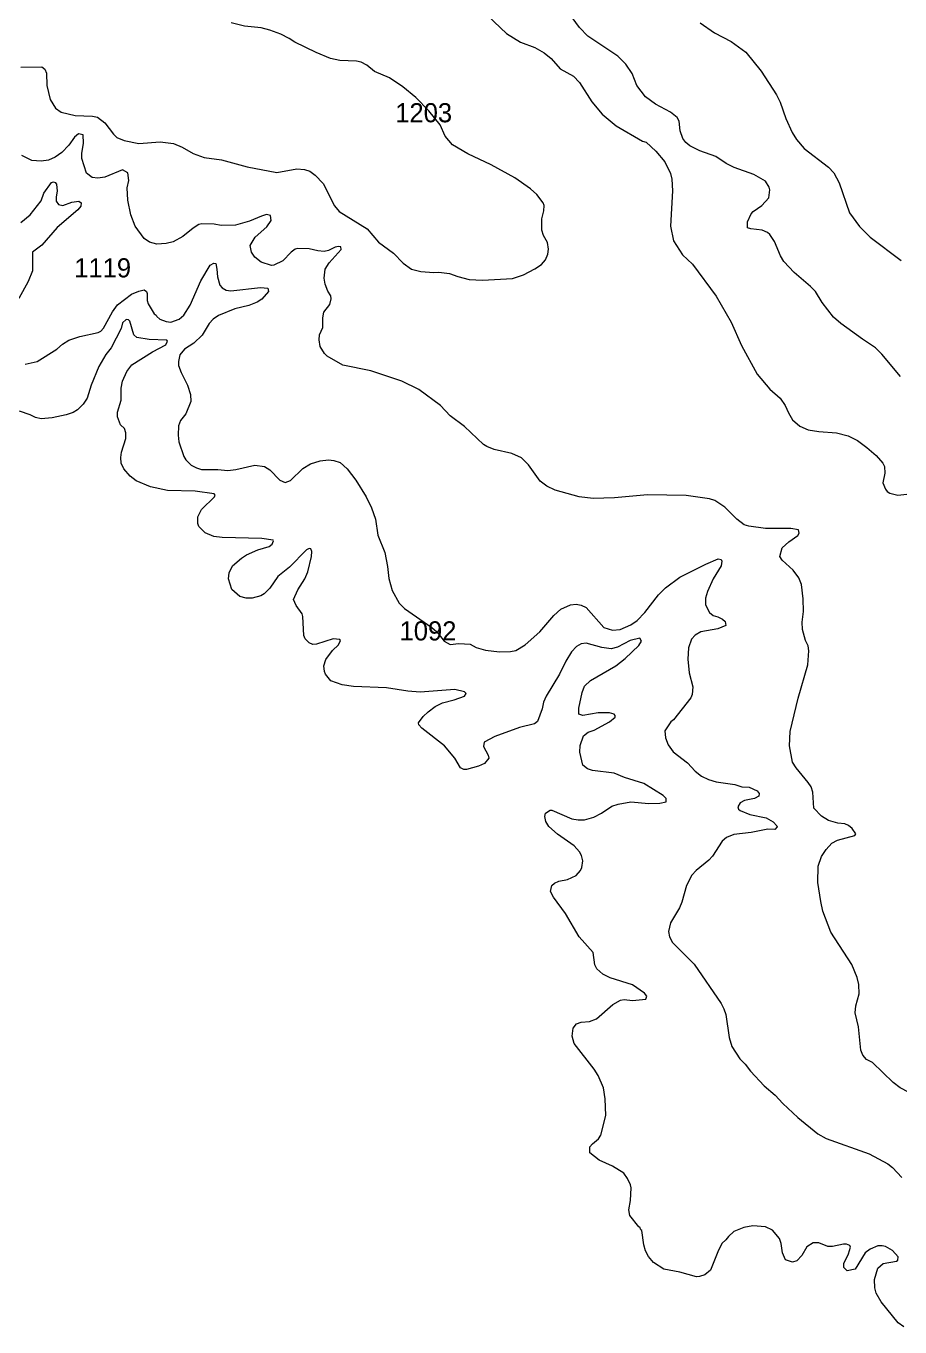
# Model space of a CAD drawing. Header units: kilometres. Extents: x 178.1 to 232.4, y 8228.7 to 8284.8.
# Drawn here: x 194.44 to 201.76, y 8252.32 to 8263.2 of the extents above; entities that cross this region are included whole.
import ezdxf

# ---------------------------------------------------------------- set-up
doc = ezdxf.new("R2010")
doc.units = ezdxf.units.KM
doc.layers.add('2', color=7, linetype='Continuous')
doc.layers.add('21', color=7, linetype='Continuous')
doc.styles.add('dgn002', font='dgn002.shx')

msp = doc.modelspace()

# ---------------------------------------------------------------- linework, layer by layer
at = {"layer": '2', "color": 3, "linetype": 'Continuous', "lineweight": 0, "flags": 128}
for points in [[(197.7097, 8263.8901), (197.7447, 8263.8659), (197.9094, 8263.6734), (197.9897, 8263.5896), (198.4634, 8263.1374)], [(197.0244, 8261.6961), (197.0646, 8261.6491), (197.2986, 8261.5038), (197.3919, 8261.391), (197.5176, 8261.2983), (197.6005, 8261.2155), (197.6693, 8261.1656), (197.7484, 8261.1462), (197.8548, 8261.1381), (197.899, 8261.1413), (197.9872, 8261.1297), (198.057, 8261.1034), (198.151, 8261.0802), (198.2644, 8261.0723), (198.5157, 8261.0869), (198.6074, 8261.119), (198.701, 8261.1673), (198.7563, 8261.2045), (198.7913, 8261.2444), (198.8098, 8261.2898), (198.8167, 8261.3321), (198.8073, 8261.3885), (198.7727, 8261.4485), (198.7606, 8261.4911), (198.7592, 8261.5867), (198.7776, 8261.6547), (198.7787, 8261.6968), (198.7703, 8261.7196), (198.7185, 8261.7894), (198.6659, 8261.8387), (198.5343, 8261.931), (198.3365, 8262.039), (198.14, 8262.13), (198.0131, 8262.2055), (197.9511, 8262.2788), (197.9089, 8262.3722), (197.8143, 8262.4894), (197.7068, 8262.6018), (197.5954, 8262.6917), (197.4845, 8262.7663), (197.3605, 8262.8194), (197.2942, 8262.8729), (197.2479, 8262.8971), (197.2077, 8262.9057), (197.0702, 8262.9107), (196.9904, 8262.9287), (196.8706, 8262.9786), (196.6932, 8263.0649), (196.6463, 8263.0963), (196.5756, 8263.131), (196.4835, 8263.1657), (196.4111, 8263.1844), (196.2716, 8263.198), (196.1598, 8263.2255)], [(201.7615, 8260.2674), (201.6051, 8260.455), (201.5524, 8260.5076), (201.4433, 8260.5789), (201.2611, 8260.7118), (201.2003, 8260.7644), (201.1052, 8260.8857), (201.0493, 8260.9795), (201.0087, 8261.0217), (200.871, 8261.1365), (200.7839, 8261.2297), (200.7568, 8261.2758), (200.706, 8261.3971), (200.6684, 8261.4557), (200.6473, 8261.4729), (200.6035, 8261.4911), (200.5097, 8261.5034), (200.4808, 8261.5126), (200.4812, 8261.5628), (200.511, 8261.6275), (200.5275, 8261.6471), (200.5993, 8261.6994), (200.6603, 8261.7628), (200.668, 8261.8302), (200.663, 8261.8519), (200.631, 8261.9029), (200.5328, 8261.9563), (200.3702, 8262.0155), (200.3022, 8262.0496), (200.2146, 8262.1081), (200.0816, 8262.1553), (199.9987, 8262.1981), (199.9658, 8262.2262), (199.9392, 8262.2598), (199.9166, 8262.3242), (199.9097, 8262.4047), (199.8919, 8262.4332), (199.8373, 8262.4779), (199.7123, 8262.547), (199.6286, 8262.6075), (199.5547, 8262.7029), (199.5143, 8262.8028), (199.4636, 8262.8812), (199.3945, 8262.947), (199.1455, 8263.1137), (199.0748, 8263.1879), (198.9917, 8263.302)], [(200.0843, 8263.2269), (200.2055, 8263.1416), (200.3449, 8263.0701), (200.466, 8262.9814), (200.5957, 8262.8225), (200.7228, 8262.6244)], [(198.4634, 8263.1374), (198.5824, 8263.0659), (198.701, 8263.0196)], [(198.701, 8263.0196), (198.78, 8262.9753), (198.8386, 8262.9284), (198.912, 8262.8428), (199.0252, 8262.7815), (199.0756, 8262.7258), (199.1786, 8262.5658), (199.2646, 8262.4615), (199.3814, 8262.366), (199.6023, 8262.2351), (199.6329, 8262.2275), (199.7143, 8262.1514), (199.7891, 8262.0637), (199.8359, 8261.9654), (199.8489, 8261.9185), (199.8536, 8261.8197), (199.8375, 8261.5243), (199.8627, 8261.4016), (199.9361, 8261.2846), (200.0219, 8261.2061), (200.2191, 8260.9405), (200.3439, 8260.7223), (200.4304, 8260.5263), (200.5616, 8260.2872), (200.6681, 8260.1626), (200.7545, 8260.0873), (200.7966, 8260.0247), (200.8236, 8259.9639), (200.8584, 8259.9063), (200.9197, 8259.8531), (200.9889, 8259.8215), (201.0779, 8259.8069), (201.2246, 8259.7964), (201.3227, 8259.77), (201.4004, 8259.7327), (201.48, 8259.6748), (201.5579, 8259.6067), (201.6145, 8259.542), (201.6265, 8259.5143), (201.6296, 8259.4582), (201.6135, 8259.3787), (201.6348, 8259.3259), (201.6508, 8259.3051), (201.6716, 8259.2911), (201.7394, 8259.2749), (201.8382, 8259.2862)], [(194.4008, 8262.8565), (194.577, 8262.8593), (194.601, 8262.8398), (194.6145, 8262.8054), (194.6183, 8262.7029), (194.6445, 8262.5843), (194.6901, 8262.5114), (194.7387, 8262.4777), (194.8551, 8262.4516), (195.0007, 8262.4467), (195.0415, 8262.438), (195.1034, 8262.389), (195.1754, 8262.2941), (195.2026, 8262.2684), (195.2636, 8262.2419), (195.3865, 8262.2179), (195.565, 8262.2309), (195.677, 8262.2168), (195.7493, 8262.1862), (195.8422, 8262.1333), (195.933, 8262.101), (196.0785, 8262.0793), (196.2928, 8262.0209), (196.5423, 8261.9743)], [(200.7228, 8262.6244), (200.7529, 8262.5638), (200.8019, 8262.427), (200.8539, 8262.3098), (200.8899, 8262.2505)], [(196.9816, 8261.2187), (197.0799, 8261.3302), (197.0779, 8261.352), (197.0588, 8261.3552), (197.0307, 8261.3491), (196.9759, 8261.3206), (196.9378, 8261.3143), (196.8866, 8261.3176), (196.812, 8261.3355), (196.7194, 8261.3387), (196.6971, 8261.3324), (196.6617, 8261.3085), (196.5914, 8261.2353), (196.5171, 8261.1981), (196.499, 8261.1961), (196.4113, 8261.2235), (196.3583, 8261.266), (196.3312, 8261.3083), (196.32, 8261.363), (196.361, 8261.4324), (196.4587, 8261.5206), (196.4956, 8261.573), (196.4889, 8261.615), (196.4546, 8261.6218), (196.4136, 8261.6103), (196.3143, 8261.5676), (196.1957, 8261.5332), (196.0779, 8261.53), (196.0179, 8261.5429), (195.9149, 8261.545), (195.8903, 8261.5379), (195.8421, 8261.5075), (195.7566, 8261.4382), (195.6762, 8261.3934), (195.6156, 8261.3799), (195.5387, 8261.3751), (195.477, 8261.391), (195.432, 8261.4233), (195.3583, 8261.5256), (195.3201, 8261.6202), (195.2944, 8261.7428), (195.291, 8261.8464), (195.3043, 8261.907), (195.2966, 8261.9715), (195.2523, 8261.9953), (195.1041, 8261.9365), (195.0457, 8261.9266), (194.9962, 8261.9335), (194.9491, 8261.9696), (194.9109, 8262.0918), (194.911, 8262.134), (194.9256, 8262.2202), (194.9226, 8262.2883), (194.8819, 8262.2977), (194.8498, 8262.2697), (194.8027, 8262.2029), (194.7427, 8262.1421), (194.688, 8262.1039), (194.6308, 8262.0786), (194.5701, 8262.0681), (194.4919, 8262.0746), (194.4094, 8262.1154)], [(200.8899, 8262.2505), (200.9555, 8262.1764), (201.1596, 8262.0196)], [(196.5423, 8261.9743), (196.7106, 8262.0055), (196.7725, 8262.0005), (196.8179, 8261.9844), (196.8635, 8261.9523)], [(201.1596, 8262.0196), (201.2039, 8261.972), (201.2473, 8261.8886), (201.3346, 8261.6382), (201.4184, 8261.5238), (201.5079, 8261.4327), (201.7659, 8261.2373)], [(194.401, 8261.557), (194.4795, 8261.6187), (194.5697, 8261.7367), (194.5936, 8261.802), (194.6571, 8261.8914), (194.6722, 8261.8965), (194.6888, 8261.8915), (194.6985, 8261.8763), (194.7035, 8261.8172), (194.6957, 8261.772), (194.6969, 8261.7343), (194.7157, 8261.7058), (194.7517, 8261.6981), (194.8265, 8261.726), (194.8861, 8261.7338), (194.906, 8261.7211), (194.9022, 8261.6914), (194.8761, 8261.6613), (194.7041, 8261.514), (194.5769, 8261.3654), (194.4975, 8261.3077), (194.4987, 8261.1516), (194.4603, 8261.0616), (194.3835, 8260.9212)], [(196.8635, 8261.9523), (196.93, 8261.881), (197.0244, 8261.6961)], [(194.4363, 8260.3696), (194.5366, 8260.3939), (194.7006, 8260.4969), (194.7501, 8260.5393), (194.8007, 8260.5702), (194.8934, 8260.6033), (195.0473, 8260.6367), (195.0696, 8260.648), (195.0933, 8260.671), (195.1664, 8260.8078), (195.2083, 8260.866), (195.3274, 8260.9553), (195.3872, 8260.9818), (195.4326, 8260.9915), (195.4517, 8260.9774), (195.4572, 8260.9616), (195.4573, 8260.9034), (195.4657, 8260.876), (195.515, 8260.7913), (195.5323, 8260.7811), (195.5372, 8260.7687), (195.5638, 8260.7465), (195.6164, 8260.7267), (195.6558, 8260.7217), (195.7256, 8260.7479), (195.763, 8260.782), (195.8166, 8260.8635), (195.9064, 8261.0667), (195.9853, 8261.1983), (196.0149, 8261.2151), (196.0321, 8261.2117), (196.0416, 8261.1653), (196.0447, 8261.1017), (196.0645, 8261.0319), (196.0852, 8261.0094), (196.1183, 8260.99), (196.1576, 8260.9852), (196.4061, 8261.0128), (196.4674, 8261.006), (196.4715, 8260.9786)], [(196.9379, 8261.0892), (196.947, 8261.1655), (196.9816, 8261.2187)], [(196.998, 8260.9175), (196.9944, 8260.9421), (196.9704, 8260.9811), (196.947, 8261.0409), (196.9379, 8261.0892)], [(196.4715, 8260.9786), (196.4157, 8260.9148), (196.3774, 8260.8896), (196.309, 8260.8603), (196.1917, 8260.8346)], [(201.7001, 8254.3603), (201.5261, 8254.5293), (201.4769, 8254.5541), (201.446, 8254.5908), (201.4302, 8254.6305), (201.409, 8254.8264), (201.3813, 8254.9428), (201.386, 8255.0028), (201.414, 8255.1022), (201.411, 8255.1805), (201.3995, 8255.2399), (201.3524, 8255.3472), (201.1775, 8255.6184), (201.1124, 8255.7934), (201.0932, 8255.8758), (201.07, 8256.0353), (201.0719, 8256.1721), (201.1001, 8256.2517), (201.1383, 8256.3092), (201.1877, 8256.3633), (201.2345, 8256.3882), (201.38, 8256.4288), (201.3862, 8256.4414), (201.3565, 8256.4848), (201.3256, 8256.5103), (201.295, 8256.5244), (201.2371, 8256.5308), (201.1574, 8256.5541), (201.0987, 8256.5882), (201.0361, 8256.6575), (201.0274, 8256.7895), (201.0122, 8256.8344), (200.9894, 8256.8713), (200.8866, 8256.9929), (200.8569, 8257.0399), (200.8316, 8257.178), (200.8365, 8257.298), (200.9056, 8257.5778), (200.9861, 8257.8544), (200.9944, 8257.9721), (200.989, 8258.0138), (200.966, 8258.0599), (200.94, 8258.1521), (200.9386, 8258.2131), (200.9482, 8258.3005), (200.9467, 8258.4081), (200.9314, 8258.5273), (200.9107, 8258.5845), (200.8616, 8258.6471), (200.77, 8258.7305), (200.7526, 8258.7604), (200.772, 8258.8345), (200.8277, 8258.8858), (200.9028, 8258.9364), (200.9119, 8258.9579), (200.9068, 8258.9848), (200.842, 8258.9949), (200.6314, 8258.995), (200.4925, 8259.0166), (200.4537, 8259.0279), (200.3909, 8259.0745), (200.2911, 8259.1748), (200.2066, 8259.2299), (200.1632, 8259.245), (199.9664, 8259.2714), (199.6429, 8259.2765), (199.368, 8259.2535), (199.1882, 8259.247), (199.0726, 8259.2596), (198.8721, 8259.3162), (198.8005, 8259.3509), (198.7469, 8259.3911), (198.6494, 8259.5294), (198.5896, 8259.5875), (198.5074, 8259.6242), (198.3619, 8259.6569), (198.2982, 8259.6808), (198.2713, 8259.6976), (198.1118, 8259.8481), (197.994, 8259.9397), (197.9115, 8260.0253), (197.7304, 8260.1586), (197.5896, 8260.2275), (197.3302, 8260.3148), (197.0958, 8260.3627), (196.9624, 8260.4365), (196.9399, 8260.4589), (196.9055, 8260.5189), (196.8961, 8260.5745), (196.9007, 8260.6149), (196.9276, 8260.6778), (196.9274, 8260.7585), (196.9367, 8260.8056), (196.9864, 8260.8687), (196.998, 8260.9175)], [(196.1917, 8260.8346), (196.0548, 8260.7776), (196.0088, 8260.7479)], [(196.844, 8258.0267), (196.8115, 8258.039), (196.7802, 8258.0736), (196.7692, 8258.1011), (196.7609, 8258.2585), (196.7547, 8258.2808), (196.705, 8258.3515), (196.682, 8258.4019), (196.7182, 8258.4831), (196.7754, 8258.5746), (196.8019, 8258.6329), (196.8337, 8258.7623), (196.8352, 8258.8049), (196.8276, 8258.827), (196.8122, 8258.8299), (196.7901, 8258.8166), (196.6479, 8258.6713), (196.5507, 8258.5937), (196.4826, 8258.4963), (196.436, 8258.4486), (196.4081, 8258.4317), (196.3364, 8258.4122), (196.2868, 8258.4137), (196.2323, 8258.4274), (196.1654, 8258.4849), (196.1389, 8258.5745), (196.1421, 8258.6238), (196.1701, 8258.6848), (196.2463, 8258.7484), (196.2885, 8258.7744), (196.3832, 8258.8165), (196.4775, 8258.8461), (196.5024, 8258.8636), (196.5152, 8258.8924), (196.511, 8258.899), (196.4176, 8258.911), (196.0838, 8258.9193), (196.0147, 8258.9294), (195.9423, 8258.9591), (195.8906, 8259.0116), (195.882, 8259.0391), (195.8802, 8259.0924), (195.9122, 8259.1549), (196.0214, 8259.2595), (196.0265, 8259.2744), (196.0184, 8259.286), (195.858, 8259.3077), (195.6262, 8259.3144), (195.486, 8259.3447), (195.3653, 8259.3951), (195.3155, 8259.433), (195.263, 8259.4948), (195.24, 8259.5437), (195.2368, 8259.5892), (195.2434, 8259.6353), (195.2777, 8259.7499), (195.278, 8259.7951), (195.2676, 8259.8325), (195.2355, 8259.8627), (195.2088, 8259.929), (195.2089, 8259.9687), (195.2397, 8260.0706), (195.2397, 8260.171), (195.25, 8260.2278), (195.286, 8260.3093), (195.3302, 8260.3655), (195.5022, 8260.4742), (195.6145, 8260.5326), (195.6282, 8260.5636), (195.6211, 8260.5726), (195.4747, 8260.5785), (195.3704, 8260.595), (195.3453, 8260.6155), (195.3114, 8260.7301), (195.3017, 8260.7429), (195.2807, 8260.7439), (195.252, 8260.7169), (195.2398, 8260.668), (195.1565, 8260.5083), (195.1118, 8260.4526), (195.0532, 8260.351), (194.9897, 8260.1956), (194.9555, 8260.087), (194.9217, 8260.035), (194.8752, 8259.9896), (194.8385, 8259.9662), (194.78, 8259.947), (194.6616, 8259.9217), (194.5701, 8259.9135), (194.5234, 8259.9252), (194.4772, 8259.9482), (194.3883, 8259.9771)], [(196.0088, 8260.7479), (195.9767, 8260.7113), (195.9177, 8260.6127), (195.848, 8260.5473), (195.7698, 8260.496), (195.7306, 8260.4484), (195.7192, 8260.3939), (195.7192, 8260.3585), (195.7414, 8260.3016), (195.7961, 8260.1956), (195.8192, 8260.1166), (195.8226, 8260.0575), (195.7797, 8259.9562), (195.7356, 8259.8986), (195.7207, 8259.8551), (195.7158, 8259.7754), (195.7222, 8259.7223), (195.7655, 8259.5981), (195.7816, 8259.5707), (195.8249, 8259.5252), (195.8698, 8259.5025), (195.9125, 8259.4907), (196.0475, 8259.4903), (196.132, 8259.4806), (196.2002, 8259.4895), (196.3577, 8259.5265), (196.4405, 8259.5133), (196.4828, 8259.4854), (196.5668, 8259.4016), (196.6116, 8259.3819), (196.6559, 8259.3973), (196.7595, 8259.4966), (196.8239, 8259.5358), (196.9041, 8259.5628), (196.974, 8259.5709), (197.0193, 8259.5643), (197.0724, 8259.5473), (197.1313, 8259.4953), (197.2044, 8259.3996), (197.289, 8259.2607), (197.3337, 8259.1678), (197.3668, 8259.0749), (197.3886, 8258.9411), (197.4458, 8258.7944), (197.4685, 8258.678), (197.4786, 8258.5786), (197.5077, 8258.4776), (197.5656, 8258.3718), (197.6108, 8258.3265), (197.8391, 8258.1686), (197.8823, 8258.1303), (197.9435, 8258.0527), (197.9915, 8258.0264), (198.0662, 8258.0337), (198.1613, 8258.0276), (198.2116, 8258.0014), (198.2877, 8257.9768), (198.4046, 8257.9631), (198.4982, 8257.9679), (198.5435, 8257.9762), (198.6203, 8258.0218), (198.7422, 8258.1319), (198.8609, 8258.2685), (198.9189, 8258.3216), (198.9997, 8258.3575), (199.0465, 8258.3643), (199.0887, 8258.3552), (199.13, 8258.3344), (199.2784, 8258.1671), (199.3508, 8258.1441), (199.416, 8258.15), (199.5054, 8258.1888), (199.5573, 8258.2274), (199.6216, 8258.2922), (199.7358, 8258.4408), (199.7934, 8258.5), (199.9157, 8258.5881), (200.1329, 8258.6984), (200.2366, 8258.7417), (200.2617, 8258.7378), (200.267, 8258.722), (200.2617, 8258.6846), (200.1932, 8258.5759), (200.1449, 8258.4693), (200.129, 8258.4129), (200.1295, 8258.3583), (200.1614, 8258.2944), (200.1942, 8258.2681), (200.2323, 8258.2574), (200.2723, 8258.2373), (200.2947, 8258.2174), (200.2997, 8258.1843), (200.2315, 8258.1562), (200.0908, 8258.1308), (200.0442, 8258.1041)], [(200.0442, 8258.1041), (200.0119, 8258.0694), (199.9873, 8257.9965), (199.9806, 8257.9038), (199.9921, 8257.7886)], [(197.0145, 8258.0716), (196.8752, 8258.0273), (196.844, 8258.0267)], [(198.7907, 8256.6131), (198.8293, 8256.6391), (198.844, 8256.6395), (199.0104, 8256.5658), (199.0637, 8256.5573), (199.117, 8256.559), (199.1945, 8256.5796), (199.2598, 8256.614), (199.3463, 8256.6737), (199.3997, 8256.6906), (199.5048, 8256.7087), (199.6553, 8256.6955), (199.7458, 8256.6969), (199.8011, 8256.7082), (199.8003, 8256.7378), (199.7752, 8256.7609), (199.6143, 8256.862), (199.4528, 8256.9142), (199.3658, 8256.9492), (199.183, 8256.972), (199.1425, 8256.9863), (199.1033, 8257.0171), (199.0787, 8257.1253), (199.0818, 8257.1794), (199.1077, 8257.2609), (199.1471, 8257.2908), (199.1969, 8257.3085), (199.3266, 8257.3794), (199.3747, 8257.4179), (199.3744, 8257.4327), (199.3639, 8257.4421), (199.3273, 8257.454), (199.2323, 8257.4528), (199.1026, 8257.4314), (199.0705, 8257.4439), (199.069, 8257.4937), (199.0981, 8257.6232), (199.1178, 8257.6758), (199.1658, 8257.7242), (199.3776, 8257.8464), (199.4582, 8257.9082), (199.5726, 8258.0179), (199.5934, 8258.0546), (199.5798, 8258.0772), (199.4982, 8258.06), (199.3929, 8258.0042), (199.3398, 8257.9894), (199.262, 8258.0007), (199.1302, 8258.0369), (199.0884, 8258.0303), (199.0512, 8258.0094), (199.0078, 8257.9645), (198.9598, 8257.8864), (198.9081, 8257.7772), (198.7967, 8257.5936), (198.7727, 8257.5423), (198.7622, 8257.4882), (198.7242, 8257.3821), (198.6976, 8257.3621), (198.5732, 8257.3309), (198.3658, 8257.2551), (198.2767, 8257.2097), (198.2704, 8257.1718), (198.3116, 8257.0996), (198.3176, 8257.0743), (198.2802, 8257.0299), (198.2302, 8257.0064), (198.1303, 8256.979), (198.1058, 8256.9796), (198.0796, 8256.9939), (198.0304, 8257.0736), (197.9456, 8257.1765), (197.7569, 8257.3244), (197.7308, 8257.3526), (197.7289, 8257.3697), (197.7661, 8257.4243), (197.8074, 8257.4635), (197.8674, 8257.5077), (197.9294, 8257.5388), (198.0274, 8257.5616), (198.1123, 8257.5941), (198.1256, 8257.6145), (198.1134, 8257.6296), (198.0318, 8257.6484), (197.7429, 8257.6272), (197.6375, 8257.6339), (197.4605, 8257.6617), (197.1825, 8257.6734), (197.0894, 8257.6887), (196.9936, 8257.7226), (196.9494, 8257.7764), (196.9401, 8257.7998), (196.9355, 8257.8463), (196.9514, 8257.901), (197.0074, 8257.9741)], [(197.0074, 8257.9741), (197.0584, 8258.0237), (197.0751, 8258.0585), (197.0692, 8258.0666), (197.0145, 8258.0716)], [(199.9921, 8257.7886), (200.0234, 8257.6725), (200.0173, 8257.6066)], [(200.0173, 8257.6066), (200.0059, 8257.5798), (199.8614, 8257.3963), (199.8385, 8257.378), (199.7897, 8257.3021), (199.7944, 8257.246), (199.8172, 8257.1867), (199.8601, 8257.1288), (199.9788, 8257.0362), (200.042, 8256.9666), (200.0961, 8256.9235), (200.1544, 8256.8972), (200.2182, 8256.8776), (200.3746, 8256.8533), (200.4325, 8256.8358), (200.4957, 8256.8321), (200.562, 8256.802), (200.5777, 8256.779), (200.5744, 8256.7566), (200.5384, 8256.7369), (200.4566, 8256.7213), (200.4184, 8256.7017), (200.399, 8256.6667), (200.405, 8256.6485), (200.4197, 8256.6357), (200.4989, 8256.6044), (200.6365, 8256.5755), (200.6964, 8256.5408), (200.7271, 8256.5084), (200.7291, 8256.4992), (200.7106, 8256.4768), (200.6504, 8256.4815), (200.5107, 8256.4517), (200.3673, 8256.437), (200.3049, 8256.4107), (200.2678, 8256.3805), (200.1891, 8256.2556), (200.1561, 8256.2211), (200.0502, 8256.1347), (200.016, 8256.0967), (199.9713, 8256.0089), (199.9313, 8255.8699), (199.9116, 8255.8238), (199.8358, 8255.6957), (199.8209, 8255.6238), (199.8276, 8255.581), (199.8532, 8255.5336), (200.0331, 8255.3507), (200.2591, 8255.0226), (200.283, 8254.9777), (200.2984, 8254.9303), (200.3279, 8254.7368), (200.3504, 8254.6627), (200.4168, 8254.5591), (200.46, 8254.5157), (200.5067, 8254.4559), (200.6212, 8254.333), (200.7118, 8254.254), (200.776, 8254.1848), (200.902, 8254.069), (201.0679, 8253.9324), (201.1383, 8253.8922), (201.4988, 8253.7645), (201.6545, 8253.68), (201.6952, 8253.6494), (201.7725, 8253.5654)], [(198.7919, 8256.5453), (198.7856, 8256.5879), (198.7907, 8256.6131)], [(199.0747, 8256.2912), (199.0312, 8256.3411), (198.8913, 8256.4381), (198.817, 8256.503), (198.7919, 8256.5453)], [(201.2865, 8252.8137), (201.2859, 8252.8476), (201.3266, 8252.9289), (201.3434, 8252.9839), (201.3357, 8252.9963), (201.3103, 8253.0094), (201.2844, 8253.0098), (201.1929, 8252.9888), (201.1539, 8252.9888), (201.0769, 8253.0202), (201.031, 8253.0195), (200.9785, 8252.9858), (200.9345, 8252.9143), (200.8929, 8252.8692), (200.8561, 8252.8576), (200.7985, 8252.8777), (200.7745, 8252.937), (200.7623, 8253.0151), (200.7496, 8253.0549), (200.6911, 8253.1268), (200.63, 8253.1534), (200.5246, 8253.1631), (200.4489, 8253.1491), (200.3674, 8253.1155), (200.3207, 8253.0738), (200.2993, 8253.0442), (200.2672, 8253.015), (200.2323, 8252.9449), (200.1701, 8252.7919), (200.1234, 8252.7524), (200.0783, 8252.7372), (200.054, 8252.7356), (199.9156, 8252.7733), (199.7796, 8252.7993), (199.6946, 8252.8566), (199.6514, 8252.9065), (199.6265, 8252.9532), (199.6123, 8253.0037), (199.5966, 8253.1235), (199.5886, 8253.1292), (199.5806, 8253.1508), (199.5727, 8253.1533), (199.4975, 8253.2482), (199.4869, 8253.2957), (199.5015, 8253.3747), (199.508, 8253.4792), (199.503, 8253.5054), (199.4768, 8253.5583), (199.4449, 8253.6029), (199.3516, 8253.6611), (199.2397, 8253.7122), (199.1625, 8253.773), (199.1615, 8253.8221), (199.1824, 8253.8478), (199.2342, 8253.8887), (199.2546, 8253.9195), (199.2942, 8254.0857), (199.2905, 8254.2257), (199.2758, 8254.3161), (199.2316, 8254.4208), (199.1986, 8254.4734), (199.0306, 8254.6881), (199.0135, 8254.7484), (199.0224, 8254.8151), (199.0502, 8254.8525), (199.0901, 8254.8667), (199.1591, 8254.8719), (199.2161, 8254.8933), (199.3545, 8255.0129), (199.4193, 8255.0494), (199.4482, 8255.0545), (199.5173, 8255.0479), (199.631, 8255.0593), (199.6381, 8255.0828), (199.6187, 8255.1097), (199.518, 8255.1795), (199.331, 8255.237), (199.2706, 8255.2689), (199.2213, 8255.3133), (199.2038, 8255.345), (199.1904, 8255.4487), (199.0727, 8255.5797), (198.9582, 8255.7738), (198.8562, 8255.9113), (198.8334, 8255.9589), (198.8443, 8256.0087), (198.8652, 8256.0291), (198.9033, 8256.046), (198.9755, 8256.0605), (199.0459, 8256.093), (199.0841, 8256.1341), (199.0954, 8256.161), (199.1029, 8256.2143), (199.0928, 8256.2596), (199.0747, 8256.2912)], [(201.8279, 8254.2803), (201.7586, 8254.3154), (201.7001, 8254.3603)], [(201.6077, 8252.9953), (201.5712, 8252.9937), (201.5073, 8252.9659), (201.4657, 8252.9349), (201.3815, 8252.8002)], [(201.7889, 8252.3159), (201.7402, 8252.3517), (201.6006, 8252.5274), (201.5583, 8252.5994), (201.5457, 8252.6446), (201.5426, 8252.7122), (201.5705, 8252.8088), (201.6173, 8252.8473), (201.7287, 8252.8666), (201.7395, 8252.8748), (201.7425, 8252.9041), (201.6929, 8252.9571), (201.6353, 8252.9879), (201.6077, 8252.9953)], [(201.3815, 8252.8002), (201.3148, 8252.7847), (201.2865, 8252.8137)]]:
    msp.add_lwpolyline(points, dxfattribs=at)

# ---------------------------------------------------------------- texts
at = {"layer": '21', "color": 7, "linetype": 'Continuous', "lineweight": 0, "style": 'dgn002'}
for s, p in [('1203', (197.533, 8262.3943)), ('1119', (194.8468, 8261.0966)), ('1092', (197.5692, 8258.0594))]:
    msp.add_text(s, height=0.16, dxfattribs=at).set_placement(p)

doc.saveas('drawing.dxf')
